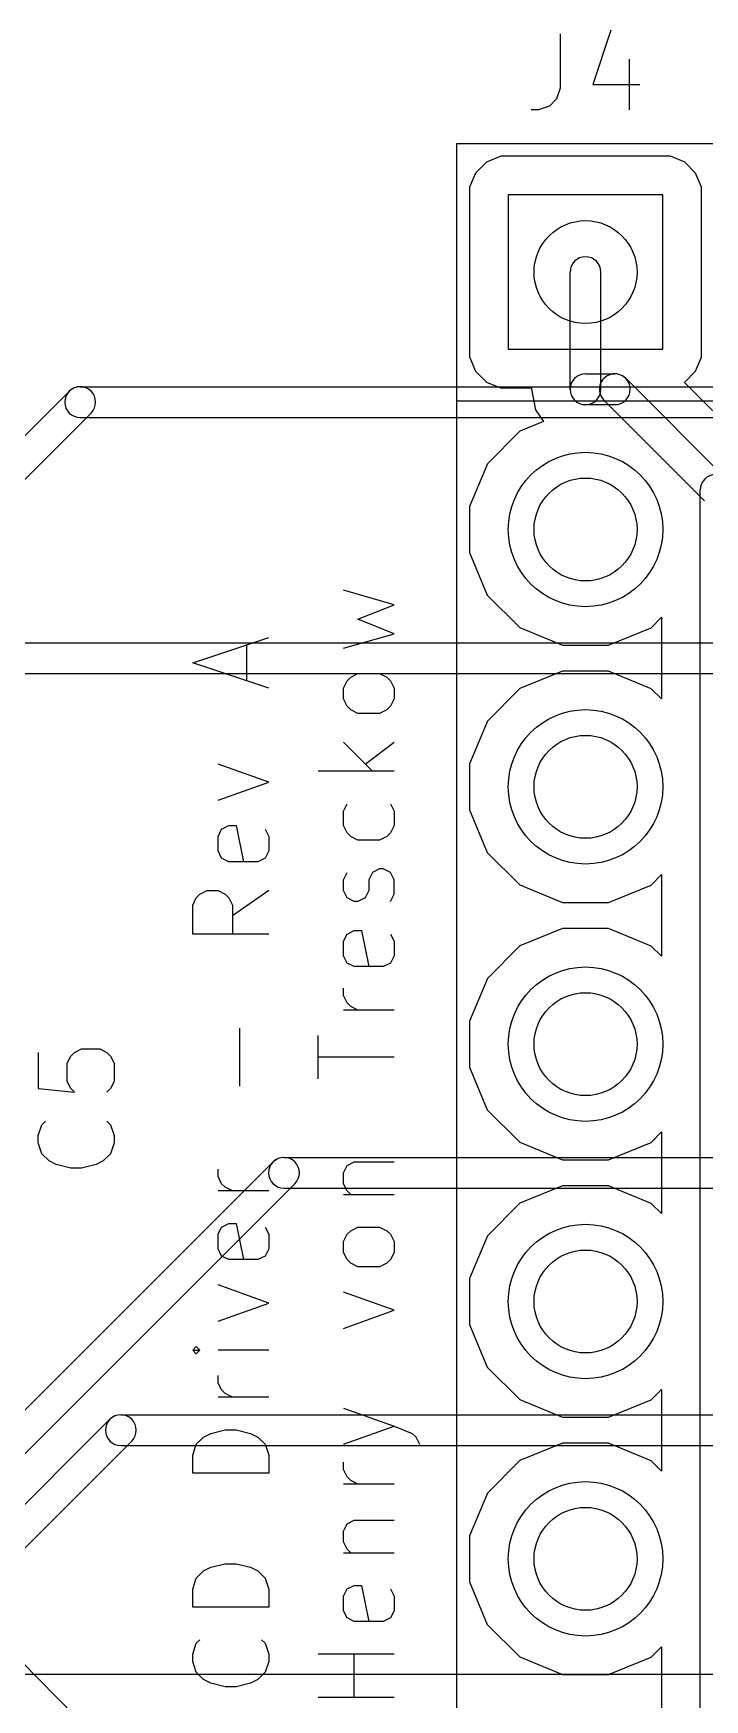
# Model space of a CAD drawing. Extents: x 10 to 410, y -287 to -10.
# Drawn here: x 223.15 to 229.78, y -136.01 to -119.56 of the extents above; entities that cross this region are included whole.
import ezdxf

# ---------------------------------------------------------------- set-up
doc = ezdxf.new("R2010")
doc.units = 0
doc.header["$MEASUREMENT"] = 0
doc.layers.add('Black', color=250, linetype='CONTINUOUS')
doc.layers.add('White', color=7, linetype='CONTINUOUS')

msp = doc.modelspace()

# ---------------------------------------------------------------- linework, layer by layer
at = {"layer": 'BLACK'}
for p, q in [((228.35, -119.569), (228.35, -120.104)), ((228.85, -119.533), (228.671, -120.069)), ((229.029, -119.819), (229.029, -120.319)), ((228.314, -120.211), (228.243, -120.283)), ((228.35, -120.104), (228.314, -120.211)), ((228.671, -120.069), (229.136, -120.069)), ((228.136, -120.319), (228.064, -120.319)), ((228.243, -120.283), (228.136, -120.319)), ((227.33, -120.65), (229.87, -120.65)), ((227.33, -146.05), (227.33, -120.65)), ((227.622, -120.835), (227.515, -120.942)), ((227.622, -120.835), (227.515, -120.942)), ((227.763, -120.777), (227.622, -120.835)), ((227.763, -120.777), (227.622, -120.835)), ((229.287, -120.777), (227.763, -120.777)), ((229.287, -120.777), (227.763, -120.777)), ((229.438, -120.777), (229.287, -120.777)), ((229.438, -120.777), (229.287, -120.777)), ((229.578, -120.835), (229.438, -120.777)), ((229.578, -120.835), (229.438, -120.777)), ((229.685, -120.942), (229.578, -120.835)), ((229.685, -120.942), (229.578, -120.835)), ((227.515, -120.942), (227.457, -121.082)), ((227.515, -120.942), (227.457, -121.082)), ((229.743, -121.083), (229.685, -120.942)), ((229.743, -121.083), (229.685, -120.942)), ((227.457, -121.082), (227.457, -121.233)), ((227.457, -121.082), (227.457, -121.233)), ((229.362, -121.158), (227.838, -121.158)), ((227.838, -121.158), (227.838, -122.682)), ((229.362, -121.158), (227.838, -121.158)), ((227.838, -121.158), (227.838, -122.682)), ((229.362, -121.158), (227.838, -121.158)), ((227.838, -121.158), (227.838, -122.682)), ((229.362, -122.682), (229.362, -121.158)), ((229.362, -122.682), (229.362, -121.158)), ((229.362, -122.682), (229.362, -121.158)), ((229.743, -122.607), (229.743, -121.083)), ((229.743, -122.607), (229.743, -121.083)), ((227.457, -121.233), (227.457, -122.757)), ((227.457, -121.233), (227.457, -122.757)), ((228.448, -123.076), (228.448, -121.92)), ((228.752, -123.076), (228.752, -121.92)), ((227.838, -122.682), (229.362, -122.682)), ((227.838, -122.682), (229.362, -122.682)), ((227.838, -122.682), (229.362, -122.682)), ((229.743, -122.758), (229.743, -122.607)), ((229.743, -122.758), (229.743, -122.607)), ((227.457, -122.757), (227.515, -122.898)), ((227.457, -122.757), (227.515, -122.898)), ((229.685, -122.898), (229.743, -122.758)), ((229.685, -122.898), (229.743, -122.758)), ((227.515, -122.898), (227.622, -123.005)), ((227.515, -122.898), (227.622, -123.005)), ((227.622, -123.005), (227.762, -123.063)), ((227.622, -123.005), (227.762, -123.063)), ((228.6, -122.924), (228.889, -122.924)), ((229.991, -123.962), (228.997, -122.968)), ((229.574, -123.007), (229.578, -123.005)), ((229.574, -123.007), (229.578, -123.005)), ((230.26, -123.693), (229.574, -123.007)), ((230.26, -123.693), (229.574, -123.007)), ((229.578, -123.005), (229.685, -122.898)), ((229.578, -123.005), (229.685, -122.898)), ((227.762, -123.063), (227.913, -123.063)), ((227.762, -123.063), (227.913, -123.063)), ((227.913, -123.063), (228.067, -123.063)), ((227.913, -123.063), (228.067, -123.063)), ((228.067, -123.063), (228.067, -123.076)), ((228.067, -123.063), (228.067, -123.076)), ((228.067, -123.076), (228.107, -123.28)), ((228.067, -123.076), (228.107, -123.28)), ((229.775, -124.178), (228.781, -123.184)), ((227.33, -123.19), (229.87, -123.19)), ((228.107, -123.28), (228.184, -123.395)), ((228.107, -123.28), (228.184, -123.395)), ((228.6, -123.228), (228.889, -123.228)), ((227.953, -123.49), (227.632, -123.812)), ((227.953, -123.49), (227.632, -123.812)), ((228.184, -123.395), (227.953, -123.49)), ((228.184, -123.395), (227.953, -123.49)), ((227.632, -123.812), (227.457, -124.232)), ((227.632, -123.812), (227.457, -124.232)), ((229.731, -137.672), (229.731, -124.07)), ((227.457, -124.232), (227.457, -124.686)), ((227.457, -124.232), (227.457, -124.686)), ((227.457, -124.686), (227.63, -125.107)), ((227.457, -124.686), (227.63, -125.107)), ((226.712, -125.203), (226.212, -125.06)), ((227.63, -125.107), (227.952, -125.428)), ((227.63, -125.107), (227.952, -125.428)), ((226.355, -125.346), (226.712, -125.203)), ((226.212, -125.632), (226.712, -125.489)), ((226.712, -125.489), (226.355, -125.346)), ((227.952, -125.428), (228.372, -125.603)), ((227.952, -125.428), (228.372, -125.603)), ((228.826, -125.603), (229.247, -125.43)), ((228.826, -125.603), (229.247, -125.43)), ((229.247, -125.43), (229.35, -125.327)), ((229.247, -125.43), (229.35, -125.327)), ((229.35, -125.327), (229.35, -126.133)), ((229.35, -125.327), (229.35, -126.133)), ((224.725, -125.775), (225.475, -125.525)), ((225.26, -125.953), (225.26, -125.596)), ((228.372, -125.603), (228.826, -125.603)), ((228.372, -125.603), (228.826, -125.603)), ((225.475, -126.025), (224.725, -125.775)), ((226.212, -126.025), (226.248, -125.953)), ((226.248, -125.953), (226.284, -125.917)), ((226.284, -125.917), (226.355, -125.882)), ((226.355, -125.882), (226.569, -125.882)), ((226.569, -125.882), (226.641, -125.917)), ((226.641, -125.917), (226.676, -125.953)), ((226.676, -125.953), (226.712, -126.025)), ((228.374, -125.857), (227.953, -126.03)), ((228.374, -125.857), (227.953, -126.03)), ((228.828, -125.857), (228.374, -125.857)), ((228.828, -125.857), (228.374, -125.857)), ((229.248, -126.032), (228.828, -125.857)), ((229.248, -126.032), (228.828, -125.857)), ((226.212, -126.132), (226.212, -126.025)), ((226.248, -126.203), (226.212, -126.132)), ((226.712, -126.132), (226.676, -126.203)), ((226.712, -126.025), (226.712, -126.132)), ((227.953, -126.03), (227.632, -126.352)), ((227.953, -126.03), (227.632, -126.352)), ((229.35, -126.133), (229.248, -126.032)), ((229.35, -126.133), (229.248, -126.032)), ((226.284, -126.239), (226.248, -126.203)), ((226.355, -126.275), (226.284, -126.239)), ((226.569, -126.275), (226.355, -126.275)), ((226.641, -126.239), (226.569, -126.275)), ((226.676, -126.203), (226.641, -126.239)), ((227.632, -126.352), (227.457, -126.772)), ((227.632, -126.352), (227.457, -126.772)), ((226.212, -126.56), (226.498, -126.846)), ((226.426, -126.775), (226.712, -126.56)), ((225.475, -126.953), (224.975, -126.775)), ((227.457, -126.772), (227.457, -127.226)), ((227.457, -126.772), (227.457, -127.226)), ((224.975, -127.132), (225.475, -126.953)), ((226.712, -126.846), (225.962, -126.846)), ((226.212, -127.239), (226.248, -127.167)), ((226.212, -127.382), (226.212, -127.239)), ((226.676, -127.167), (226.712, -127.239)), ((226.712, -127.239), (226.712, -127.382)), ((227.457, -127.226), (227.63, -127.647)), ((227.457, -127.226), (227.63, -127.647)), ((224.975, -127.489), (225.01, -127.417)), ((225.01, -127.417), (225.082, -127.382)), ((225.082, -127.382), (225.153, -127.382)), ((225.153, -127.382), (225.225, -127.739)), ((225.439, -127.417), (225.475, -127.489)), ((226.248, -127.453), (226.212, -127.382)), ((226.284, -127.489), (226.248, -127.453)), ((226.676, -127.453), (226.641, -127.489)), ((226.712, -127.382), (226.676, -127.453)), ((224.975, -127.632), (224.975, -127.489)), ((225.475, -127.489), (225.475, -127.632)), ((226.355, -127.525), (226.284, -127.489)), ((226.569, -127.525), (226.355, -127.525)), ((226.641, -127.489), (226.569, -127.525)), ((225.01, -127.703), (224.975, -127.632)), ((225.082, -127.739), (225.01, -127.703)), ((225.367, -127.739), (225.082, -127.739)), ((225.439, -127.703), (225.367, -127.739)), ((225.475, -127.632), (225.439, -127.703)), ((227.63, -127.647), (227.952, -127.968)), ((227.63, -127.647), (227.952, -127.968)), ((226.212, -127.917), (226.248, -127.846)), ((226.212, -128.025), (226.212, -127.917)), ((226.498, -127.846), (226.462, -127.917)), ((226.462, -127.917), (226.462, -128.025)), ((226.569, -127.81), (226.498, -127.846)), ((226.605, -127.81), (226.569, -127.81)), ((226.676, -127.846), (226.605, -127.81)), ((226.712, -127.917), (226.676, -127.846)), ((226.712, -128.06), (226.712, -127.917)), ((229.247, -127.97), (229.35, -127.867)), ((229.247, -127.97), (229.35, -127.867)), ((229.35, -127.867), (229.35, -128.673)), ((229.35, -127.867), (229.35, -128.673)), ((224.725, -128.167), (224.76, -128.096)), ((224.76, -128.096), (224.796, -128.06)), ((224.796, -128.06), (224.867, -128.025)), ((224.867, -128.025), (224.975, -128.025)), ((224.975, -128.025), (225.046, -128.06)), ((225.046, -128.06), (225.082, -128.096)), ((225.082, -128.096), (225.117, -128.167)), ((225.475, -128.025), (225.117, -128.275)), ((226.248, -128.096), (226.212, -128.025)), ((226.319, -128.132), (226.248, -128.096)), ((226.426, -128.096), (226.355, -128.132)), ((226.462, -128.025), (226.426, -128.096)), ((226.676, -128.132), (226.712, -128.06)), ((227.952, -127.968), (228.372, -128.143)), ((227.952, -127.968), (228.372, -128.143)), ((228.826, -128.143), (229.247, -127.97)), ((228.826, -128.143), (229.247, -127.97)), ((224.725, -128.453), (224.725, -128.167)), ((225.117, -128.167), (225.117, -128.453)), ((226.355, -128.132), (226.319, -128.132)), ((228.372, -128.143), (228.826, -128.143)), ((228.372, -128.143), (228.826, -128.143)), ((226.248, -128.453), (226.319, -128.417)), ((226.319, -128.417), (226.391, -128.417)), ((226.391, -128.417), (226.462, -128.775)), ((228.374, -128.397), (227.953, -128.57)), ((228.374, -128.397), (227.953, -128.57)), ((228.828, -128.397), (228.374, -128.397)), ((228.828, -128.397), (228.374, -128.397)), ((229.248, -128.572), (228.828, -128.397)), ((229.248, -128.572), (228.828, -128.397)), ((225.475, -128.453), (224.725, -128.453)), ((226.212, -128.525), (226.248, -128.453)), ((226.212, -128.667), (226.212, -128.525)), ((226.676, -128.453), (226.712, -128.525)), ((226.712, -128.525), (226.712, -128.667)), ((227.953, -128.57), (227.632, -128.892)), ((227.953, -128.57), (227.632, -128.892)), ((229.35, -128.673), (229.248, -128.572)), ((229.35, -128.673), (229.248, -128.572)), ((226.248, -128.739), (226.212, -128.667)), ((226.319, -128.775), (226.248, -128.739)), ((226.605, -128.775), (226.319, -128.775)), ((226.676, -128.739), (226.605, -128.775)), ((226.712, -128.667), (226.676, -128.739)), ((227.632, -128.892), (227.457, -129.312)), ((227.632, -128.892), (227.457, -129.312)), ((226.212, -129.06), (226.212, -128.989)), ((226.248, -129.132), (226.212, -129.06)), ((226.712, -129.203), (226.212, -129.203)), ((226.284, -129.167), (226.248, -129.132)), ((226.355, -129.203), (226.284, -129.167)), ((225.189, -129.953), (225.189, -129.382)), ((227.457, -129.312), (227.457, -129.766)), ((227.457, -129.312), (227.457, -129.766)), ((223.558, -129.621), (223.629, -129.586)), ((223.629, -129.586), (223.808, -129.586)), ((223.808, -129.586), (223.879, -129.621)), ((225.962, -129.882), (225.962, -129.453)), ((223.201, -129.621), (223.201, -129.979)), ((223.486, -129.729), (223.522, -129.657)), ((223.486, -129.907), (223.486, -129.729)), ((223.522, -129.657), (223.558, -129.621)), ((223.879, -129.621), (223.915, -129.657)), ((223.915, -129.657), (223.951, -129.729)), ((223.951, -129.729), (223.951, -129.907)), ((226.712, -129.667), (225.962, -129.667)), ((227.457, -129.766), (227.63, -130.187)), ((227.457, -129.766), (227.63, -130.187)), ((223.522, -129.979), (223.486, -129.907)), ((223.951, -129.907), (223.915, -129.979)), ((223.201, -129.979), (223.558, -130.014)), ((223.558, -130.014), (223.522, -129.979)), ((223.915, -129.979), (223.879, -130.014)), ((227.63, -130.187), (227.952, -130.508)), ((227.63, -130.187), (227.952, -130.508)), ((223.201, -130.443), (223.236, -130.336)), ((223.236, -130.336), (223.272, -130.3)), ((223.879, -130.3), (223.915, -130.336)), ((223.915, -130.336), (223.951, -130.443)), ((229.247, -130.51), (229.35, -130.407)), ((229.247, -130.51), (229.35, -130.407)), ((229.35, -130.407), (229.35, -131.213)), ((229.35, -130.407), (229.35, -131.213)), ((223.201, -130.514), (223.201, -130.443)), ((223.236, -130.621), (223.201, -130.514)), ((223.951, -130.514), (223.915, -130.621)), ((223.951, -130.443), (223.951, -130.514)), ((227.952, -130.508), (228.372, -130.683)), ((227.952, -130.508), (228.372, -130.683)), ((228.826, -130.683), (229.247, -130.51)), ((228.826, -130.683), (229.247, -130.51)), ((223.308, -130.693), (223.236, -130.621)), ((223.379, -130.729), (223.308, -130.693)), ((223.522, -130.764), (223.379, -130.729)), ((223.772, -130.729), (223.629, -130.764)), ((223.843, -130.693), (223.772, -130.729)), ((223.915, -130.621), (223.843, -130.693)), ((226.212, -130.81), (226.248, -130.739)), ((226.248, -130.739), (226.319, -130.703)), ((226.319, -130.703), (226.712, -130.703)), ((228.372, -130.683), (228.826, -130.683)), ((228.372, -130.683), (228.826, -130.683)), ((223.629, -130.764), (223.522, -130.764)), ((224.975, -130.846), (224.975, -130.775)), ((225.01, -130.917), (224.975, -130.846)), ((225.046, -130.953), (225.01, -130.917)), ((226.212, -130.917), (226.212, -130.81)), ((226.248, -130.989), (226.212, -130.917)), ((225.475, -130.989), (224.975, -130.989)), ((225.117, -130.989), (225.046, -130.953)), ((226.212, -131.025), (226.712, -131.025)), ((226.284, -131.025), (226.248, -130.989)), ((228.374, -130.937), (227.953, -131.11)), ((228.374, -130.937), (227.953, -131.11)), ((228.828, -130.937), (228.374, -130.937)), ((228.828, -130.937), (228.374, -130.937)), ((229.248, -131.112), (228.828, -130.937)), ((229.248, -131.112), (228.828, -130.937)), ((227.953, -131.11), (227.632, -131.432)), ((227.953, -131.11), (227.632, -131.432)), ((229.35, -131.213), (229.248, -131.112)), ((229.35, -131.213), (229.248, -131.112)), ((224.975, -131.417), (225.01, -131.346)), ((225.01, -131.346), (225.082, -131.31)), ((225.082, -131.31), (225.153, -131.31)), ((225.153, -131.31), (225.225, -131.667)), ((225.439, -131.346), (225.475, -131.417)), ((226.248, -131.417), (226.284, -131.382)), ((226.284, -131.382), (226.355, -131.346)), ((226.355, -131.346), (226.569, -131.346)), ((226.569, -131.346), (226.641, -131.382)), ((226.641, -131.382), (226.676, -131.417)), ((224.975, -131.56), (224.975, -131.417)), ((225.01, -131.632), (224.975, -131.56)), ((225.475, -131.56), (225.439, -131.632)), ((225.475, -131.417), (225.475, -131.56)), ((226.212, -131.489), (226.248, -131.417)), ((226.212, -131.596), (226.212, -131.489)), ((226.676, -131.417), (226.712, -131.489)), ((226.712, -131.489), (226.712, -131.596)), ((227.632, -131.432), (227.457, -131.852)), ((227.632, -131.432), (227.457, -131.852)), ((225.082, -131.667), (225.01, -131.632)), ((225.367, -131.667), (225.082, -131.667)), ((225.439, -131.632), (225.367, -131.667)), ((226.248, -131.667), (226.212, -131.596)), ((226.284, -131.703), (226.248, -131.667)), ((226.355, -131.739), (226.284, -131.703)), ((226.569, -131.739), (226.355, -131.739)), ((226.641, -131.703), (226.569, -131.739)), ((226.676, -131.667), (226.641, -131.703)), ((226.712, -131.596), (226.676, -131.667)), ((227.457, -131.852), (227.457, -132.306)), ((227.457, -131.852), (227.457, -132.306)), ((225.475, -132.096), (224.975, -131.917)), ((226.712, -132.167), (226.212, -131.989)), ((224.975, -132.275), (225.475, -132.096)), ((226.212, -132.346), (226.712, -132.167)), ((227.457, -132.306), (227.63, -132.727)), ((227.457, -132.306), (227.63, -132.727)), ((224.76, -132.525), (224.725, -132.56)), ((224.725, -132.56), (224.76, -132.596)), ((224.725, -132.56), (224.796, -132.56)), ((224.796, -132.56), (224.76, -132.525)), ((224.76, -132.596), (224.796, -132.56)), ((225.475, -132.56), (224.975, -132.56)), ((227.63, -132.727), (227.952, -133.048)), ((227.63, -132.727), (227.952, -133.048)), ((224.975, -132.882), (224.975, -132.81)), ((225.01, -132.953), (224.975, -132.882)), ((225.475, -133.025), (224.975, -133.025)), ((225.046, -132.989), (225.01, -132.953)), ((225.117, -133.025), (225.046, -132.989)), ((227.952, -133.048), (228.372, -133.223)), ((227.952, -133.048), (228.372, -133.223)), ((228.826, -133.223), (229.247, -133.05)), ((228.826, -133.223), (229.247, -133.05)), ((229.247, -133.05), (229.35, -132.947)), ((229.247, -133.05), (229.35, -132.947)), ((229.35, -132.947), (229.35, -133.753)), ((229.35, -132.947), (229.35, -133.753)), ((226.212, -133.132), (226.712, -133.31)), ((224.832, -133.418), (224.903, -133.382)), ((224.903, -133.382), (225.046, -133.346)), ((225.046, -133.346), (225.153, -133.346)), ((225.153, -133.346), (225.296, -133.382)), ((225.296, -133.382), (225.367, -133.418)), ((226.212, -133.489), (226.712, -133.31)), ((226.712, -133.31), (226.891, -133.382)), ((226.891, -133.382), (226.926, -133.417)), ((228.372, -133.223), (228.826, -133.223)), ((228.372, -133.223), (228.826, -133.223)), ((224.725, -133.596), (224.76, -133.489)), ((224.76, -133.489), (224.832, -133.418)), ((225.367, -133.418), (225.439, -133.489)), ((225.439, -133.489), (225.475, -133.596)), ((226.926, -133.417), (226.962, -133.489)), ((228.374, -133.477), (227.953, -133.65)), ((228.374, -133.477), (227.953, -133.65)), ((228.828, -133.477), (228.374, -133.477)), ((228.828, -133.477), (228.374, -133.477)), ((229.248, -133.652), (228.828, -133.477)), ((229.248, -133.652), (228.828, -133.477)), ((224.725, -133.775), (224.725, -133.596)), ((225.475, -133.596), (225.475, -133.775)), ((226.212, -133.739), (226.212, -133.667)), ((227.953, -133.65), (227.632, -133.972)), ((227.953, -133.65), (227.632, -133.972)), ((229.35, -133.753), (229.248, -133.652)), ((229.35, -133.753), (229.248, -133.652)), ((225.475, -133.775), (224.725, -133.775)), ((226.248, -133.81), (226.212, -133.739)), ((226.284, -133.846), (226.248, -133.81)), ((226.355, -133.882), (226.284, -133.846)), ((226.712, -133.882), (226.212, -133.882)), ((227.632, -133.972), (227.457, -134.392)), ((227.632, -133.972), (227.457, -134.392)), ((226.212, -134.346), (226.248, -134.275)), ((226.212, -134.453), (226.212, -134.346)), ((226.248, -134.275), (226.319, -134.239)), ((226.319, -134.239), (226.712, -134.239)), ((226.248, -134.525), (226.212, -134.453)), ((226.284, -134.56), (226.248, -134.525)), ((227.457, -134.392), (227.457, -134.846)), ((227.457, -134.392), (227.457, -134.846)), ((224.903, -134.703), (225.046, -134.668)), ((225.046, -134.668), (225.153, -134.668)), ((225.153, -134.668), (225.296, -134.703)), ((226.212, -134.56), (226.712, -134.56)), ((224.725, -134.918), (224.76, -134.81)), ((224.76, -134.81), (224.832, -134.739)), ((224.832, -134.739), (224.903, -134.703)), ((225.296, -134.703), (225.367, -134.739)), ((225.367, -134.739), (225.439, -134.81)), ((225.439, -134.81), (225.475, -134.918)), ((227.457, -134.846), (227.63, -135.267)), ((227.457, -134.846), (227.63, -135.267)), ((224.725, -135.096), (224.725, -134.918)), ((225.475, -134.918), (225.475, -135.096)), ((226.212, -134.989), (226.248, -134.917)), ((226.212, -135.132), (226.212, -134.989)), ((226.248, -134.917), (226.319, -134.882)), ((226.319, -134.882), (226.391, -134.882)), ((226.391, -134.882), (226.462, -135.239)), ((226.676, -134.917), (226.712, -134.989)), ((226.712, -134.989), (226.712, -135.132)), ((225.475, -135.096), (224.725, -135.096)), ((226.248, -135.203), (226.212, -135.132)), ((226.712, -135.132), (226.676, -135.203)), ((226.319, -135.239), (226.248, -135.203)), ((226.605, -135.239), (226.319, -135.239)), ((226.676, -135.203), (226.605, -135.239)), ((227.63, -135.267), (227.952, -135.588)), ((227.63, -135.267), (227.952, -135.588)), ((227.593, -140.256), (222.834, -135.43)), ((227.593, -140.256), (222.834, -135.43)), ((224.725, -135.56), (224.76, -135.453)), ((224.76, -135.453), (224.796, -135.418)), ((225.403, -135.418), (225.439, -135.453)), ((225.439, -135.453), (225.475, -135.56)), ((229.247, -135.59), (229.35, -135.487)), ((229.247, -135.59), (229.35, -135.487)), ((229.35, -135.487), (229.35, -136.293)), ((229.35, -135.487), (229.35, -136.293)), ((224.725, -135.632), (224.725, -135.56)), ((224.76, -135.739), (224.725, -135.632)), ((225.475, -135.632), (225.439, -135.739)), ((225.475, -135.56), (225.475, -135.632)), ((226.712, -135.56), (225.962, -135.56)), ((226.319, -135.989), (226.319, -135.56)), ((227.952, -135.588), (228.372, -135.763)), ((227.952, -135.588), (228.372, -135.763)), ((228.826, -135.763), (229.247, -135.59)), ((228.826, -135.763), (229.247, -135.59)), ((224.832, -135.81), (224.76, -135.739)), ((224.903, -135.846), (224.832, -135.81)), ((225.046, -135.882), (224.903, -135.846)), ((225.296, -135.846), (225.153, -135.882)), ((225.367, -135.81), (225.296, -135.846)), ((225.439, -135.739), (225.367, -135.81)), ((228.372, -135.763), (228.826, -135.763)), ((228.372, -135.763), (228.826, -135.763)), ((225.153, -135.882), (225.046, -135.882)), ((226.712, -135.989), (225.962, -135.989))]:
    msp.add_line(p, q, dxfattribs=at)
for centre in [(228.6, -124.46), (228.6, -124.46), (228.6, -124.46), (228.6, -127), (228.6, -127), (228.6, -127), (228.6, -129.54), (228.6, -129.54), (228.6, -129.54), (228.6, -132.08), (228.6, -132.08), (228.6, -132.08), (228.6, -134.62), (228.6, -134.62), (228.6, -134.62)]:
    msp.add_circle(centre, 0.762, dxfattribs=at)
for centre, start, end in [((228.6, -121.92), 360, 540), ((228.6, -123.076), 90, 270), ((228.889, -123.076), 405, 585), ((228.889, -123.076), 270, 450), ((228.6, -123.076), 180, 360), ((229.883, -124.07), 360, 540)]:
    msp.add_arc(centre, 0.152, start, end, dxfattribs=at)
at = {"layer": 'WHITE'}
for p, q in [((229.362, -121.158), (227.838, -121.158)), ((227.838, -121.158), (227.838, -122.682)), ((229.362, -122.682), (229.362, -121.158)), ((227.838, -122.682), (229.362, -122.682)), ((223.508, -123.095), (215.751, -130.852)), ((223.615, -123.051), (233.603, -123.051)), ((223.723, -123.311), (215.967, -131.067)), ((223.615, -123.355), (233.603, -123.355)), ((221.951, -125.578), (233.045, -125.578)), ((221.951, -125.882), (233.045, -125.882)), ((225.519, -130.702), (215.542, -140.679)), ((225.626, -130.658), (231.851, -130.658)), ((225.734, -130.918), (215.758, -140.894)), ((225.626, -130.962), (231.851, -130.962)), ((224.016, -133.198), (231.569, -133.198)), ((223.908, -133.242), (215.736, -141.415)), ((224.124, -133.458), (215.952, -141.63)), ((224.016, -133.502), (231.569, -133.502)), ((222.317, -135.759), (233.827, -135.759))]:
    msp.add_line(p, q, dxfattribs=at)
for centre, radius in [((228.6, -121.92), 0.508), ((228.6, -124.46), 0.762), ((228.6, -124.46), 0.508), ((228.6, -127), 0.762), ((228.6, -127), 0.508), ((228.6, -129.54), 0.762), ((228.6, -129.54), 0.508), ((228.6, -132.08), 0.762), ((228.6, -132.08), 0.508), ((228.6, -134.62), 0.762), ((228.6, -134.62), 0.508)]:
    msp.add_circle(centre, radius, dxfattribs=at)
for centre, start, end in [((223.615, -123.203), 90, 270), ((223.615, -123.203), -45, 135), ((225.626, -130.81), 90, 270), ((225.626, -130.81), -45, 135), ((224.016, -133.35), 90, 270), ((224.016, -133.35), -45, 135)]:
    msp.add_arc(centre, 0.152, start, end, dxfattribs=at)

doc.saveas('drawing.dxf')
